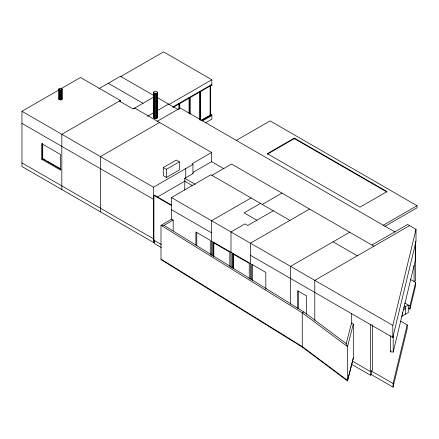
<?xml version="1.0" encoding="UTF-8"?>
<svg xmlns="http://www.w3.org/2000/svg" width="439" height="439" viewBox="0 0 439 439"><rect width="100%" height="100%" fill="white"/><g stroke="black" fill="none" stroke-linecap="round" stroke-linejoin="round"><path stroke-width="0.66" d="M250.428 255.284L392.817 337.487L392.817 325.398L416.007 229.312L407.617 224.466L371.937 245.066M392.817 337.487L416.007 241.401L416.007 229.312M415.272 244.457L415.272 260.612L393.196 352.089L390.666 351.886L390.984 350.558M408.188 308.156L409.938 309.166L409.938 306.043L415.629 282.458L410.394 279.434M409.938 309.166L415.629 285.586L415.629 282.458M351.672 364.392L370.357 375.175L371.35 374.604L393.059 387.138L393.059 383.488L407.2 324.887L400.719 321.145M393.059 387.138L407.2 328.537L407.2 324.887M347.529 380.92L347.529 346.629L346.234 343.616L351.513 323.022L353.313 324.059L353.313 358.35L347.529 380.92L302.251 347.09L160.987 259.614L160.987 225.322L171.638 219.176L173.175 220.06L173.175 230.865M353.313 324.059L347.529 346.629L302.251 312.798L160.987 225.322L164.005 225.355L173.175 220.06M353.313 357.829L347.529 380.399L302.251 346.569L160.987 259.092M58.897 89.133L59.364 88.48L60.494 88.212L61.619 88.48L62.086 89.133L62.086 99.033L61.619 99.686L60.494 99.955L59.364 99.686L58.897 99.033L58.897 89.133L59.364 89.786L60.494 90.055L61.619 89.786L62.086 89.133M58.897 99.033L59.018 98.682M153.628 92.377L154.188 91.597L155.543 91.274L156.893 91.597L157.458 92.377L157.458 117.394L156.893 118.173L155.543 118.497L154.188 118.173L153.628 117.394L153.628 92.377L154.188 93.161L155.543 93.485L156.893 93.161L157.458 92.377M153.628 117.394L153.771 116.966M154.638 241.768L153.458 242.449L21.95 166.518L21.95 111.281L59.205 89.77M60.977 88.749L80.491 77.483L120.368 100.504L120.368 101.848M99 88.612L120.396 76.26L153.924 95.614M120.851 76.518L163.549 51.862L211.85 79.75L211.85 85.062L173.301 107.319M120.368 100.504L61.828 134.307L61.828 189.544M41.628 159.225L60.653 170.211L60.653 154.577L41.628 143.591L41.628 159.225L42.726 158.589L45.612 160.251M133.127 108.982L153.946 96.959M147.504 116.275L154.029 112.505M157.42 110.546L168.609 104.092M169.147 104.405L211.85 79.75M172.708 107.039L211.85 84.442M157.074 121.378L180.231 108.01L395.095 232.061M159.582 122.465L100.449 156.602L100.449 211.845M201.633 120.023L210.336 115.248L210.336 86.044M201.287 120.473L210.336 115.248M201.77 120.692L211.85 114.875L211.85 119.145L205.918 122.569M202.363 120.977L211.85 115.495M163.297 167.561L176.297 160.059L179.364 161.832L179.364 169.959L166.37 177.466L163.297 175.693L163.297 167.561L166.37 169.333L179.364 161.832M211.598 161.898L211.598 152.498L191.964 163.829L192.957 164.405L192.957 173.806M21.95 111.281L153.458 187.206L192.957 164.405M236.166 140.469L270.106 120.879L417.05 205.715L417.05 207.801L384.866 226.376M193.122 172.335L211.598 161.667L223.912 168.779M161.442 244.556L153.913 240.204L153.913 195.388L154.363 195.13L171.155 204.826M184.77 190.076L184.77 178.305L192.957 173.575M157.574 196.924L185.176 180.989M171.413 219.879L171.413 197.572L210.912 174.771L289.927 220.389M211.905 175.342L231.534 164.01L373.924 246.213M294.339 138.076L267.324 153.677L359.985 207.175L387 191.574L294.339 138.076L294.339 139.119M267.324 154.199L294.339 138.598L387 192.095M153.913 240.204L154.363 239.946M251.042 197.94L211.543 220.74L211.543 255.339M260.508 203.405L244.1 212.877L256.853 220.241M262.281 204.426L281.909 193.094M273.267 210.769L247.766 225.492L244.984 223.885L230.985 231.968L230.985 267.247M309.555 209.052L250.428 243.19L250.428 279.149M349.696 232.226L290.569 266.369L290.569 304.337M383.115 225.306L417.05 205.715M409.603 225.613L314.79 280.351L314.79 320.371M404.297 306.016L405.471 306.691L408.27 305.078L408.27 312.579L401.553 316.459M403.232 309.857L405.471 308.568L403.71 307.552M346.234 343.616L303.903 311.986L302.251 312.798L302.251 347.09M210.769 85.062L211.85 85.062M210.226 114.875L211.85 114.875L210.083 113.855M157.442 97.645L178.218 109.64M108.274 83.256L142.982 103.291M211.598 152.498L134.46 107.961L132.88 108.872L119.381 101.08M333.091 241.818L357.313 255.805M404.676 303.003L409.938 306.043M184.77 178.305L195.196 184.32M184.77 181.219L192.298 185.565M171.413 197.572L392.817 325.398M153.913 195.388L171.287 205.419M21.95 123.37L153.458 199.301M171.413 209.661L211.543 232.835M211.543 241.066L250.428 263.515M46.764 160.921L60.604 168.911M60.961 169.366L42.512 158.715L42.512 143.762M21.95 162.874L153.458 238.8M161.404 247.552L154.451 243.541L154.451 240.501M393.059 383.488L371.35 370.955L371.35 374.604M352.259 361.077L370.357 371.531L372.343 370.384L372.343 324.739M164.005 225.355L303.903 311.986M61.619 98.385L62.086 99.033M157.31 116.966L157.458 117.394M415.612 241.176L415.612 280.675L414.081 281.564L414.081 265.216M405.471 306.691L405.471 314.198M402.673 312.058L402.673 315.811M393.196 335.934L393.196 352.089M390.666 335.731L390.666 351.886M370.357 324.525L370.357 375.175M351.672 313.737L351.672 323.955M306.482 314.154L306.482 295.875L297.642 290.777L297.642 308.376M298.525 290.942L298.525 308.546M265.825 289.334L265.825 272.405L251.602 264.196L251.602 279.764M252.485 264.36L252.485 280.609M249.253 278.331L249.253 263.362L232.16 253.49L232.16 267.779M233.263 253.533L233.263 268.503M233.043 253.66L233.043 268.63M229.811 266.424L229.811 252.134L212.717 242.262L212.717 255.877M213.82 242.312L213.82 255.921M213.601 242.432L213.601 256.727M210.281 254.554L210.281 240.336L195.893 232.028L195.893 244.891M210.116 85.49L210.116 115.122M200.59 91.564L200.59 120.023M200.135 91.828L200.135 120.281M199.701 91.575L199.701 119.353M196.776 232.198L196.776 245.736M190.186 97.573L190.186 113.833M189.73 97.837L189.73 114.096M189.297 97.584L189.297 113.163M189.083 97.458L189.083 113.717M185.763 168.56L185.763 177.96M179.776 103.582L179.776 108.323M179.326 103.84L179.326 109.262M178.892 103.593L178.892 109.009M166.37 169.333L166.37 177.466M157.31 92.799L157.31 117.817M156.893 93.161L156.893 118.173M156.273 93.397L156.273 118.415M155.543 93.485L155.543 118.497M154.808 93.397L154.808 118.415M154.188 93.161L154.188 118.173M153.771 91.954L153.771 117.817M153.458 187.206L153.458 242.449M61.965 88.782L61.965 99.39M61.619 89.786L61.619 99.686M61.103 89.984L61.103 99.889M60.494 90.055L60.494 99.955M59.88 89.984L59.88 99.889M59.364 89.786L59.364 99.686M59.018 88.782L59.018 99.39M42.726 143.635L42.726 158.589"/></g></svg>
